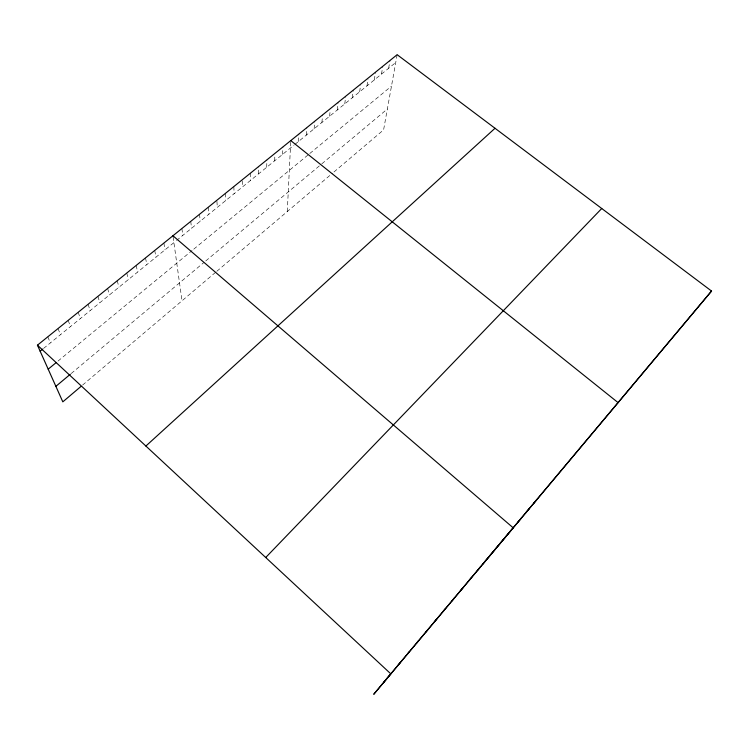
<?xml version="1.0" encoding="UTF-8"?>
<svg xmlns="http://www.w3.org/2000/svg" width="749" height="749" viewBox="0 0 749 749"><rect width="100%" height="100%" fill="white"/><g stroke="black" fill="none" stroke-linecap="round" stroke-linejoin="round"><path stroke-width="0.56" stroke-dasharray="3.75 2.81" d="M258.686 173.787L258.705 166.493M266.728 167.261L266.841 159.93M274.696 160.792L274.864 154.472M282.588 154.378L282.879 146.982M287.288 211.546L290.781 140.597M298.402 141.552L298.851 134.08M306.304 135.129L306.837 127.62M314.14 128.772L314.758 121.226M321.901 122.462L322.604 114.897M329.597 116.226L330.262 109.71M337.219 110.037L338.061 102.407M344.765 103.905L345.692 96.246M352.245 97.838L353.247 90.152M359.66 91.818L360.578 85.208M367.001 85.854L367.984 79.225M374.285 79.946L375.492 72.185M381.494 74.095L382.776 66.305M388.647 68.29L389.995 60.472M397.148 54.696L383.591 129.895L333.399 172.457M82.577 385.089L215.965 272.009M216.817 271.288L332.537 173.188M71.183 373.536L203.981 262.431M205.76 260.942L321.012 164.518M321.817 163.844L387.355 109.008M57.982 361.102L192.062 250.55M193.757 249.164L308.925 154.21M309.768 153.517L391.474 86.144M43.545 348.435L175.669 241.178M176.558 240.457L293.964 145.147M294.853 144.426L395.734 62.532M47.796 336.816L50.352 342.911M58.038 328.549L60.454 334.709M68.168 320.366L70.443 326.601M78.186 312.277L80.34 318.568M88.11 304.263L90.123 310.62M97.922 296.332L99.814 302.755M107.641 288.487L109.41 294.966M117.256 280.725L118.904 287.26M126.778 273.039L128.294 279.63M136.196 265.427L137.601 272.084M145.521 257.899L146.813 264.603M154.753 250.447L155.932 257.207M163.891 243.06L164.958 249.876M173.103 236.899L182.016 300.789M181.904 228.52L182.747 235.429M190.77 221.358L191.519 228.314M199.552 214.261L200.198 221.264M208.25 207.239L208.793 214.289M216.929 201.294L217.313 207.379M225.393 193.392L225.739 200.526M233.847 186.576L234.1 193.748M242.236 180.846L242.367 187.035M250.503 173.122L250.569 180.378"/><path stroke-width="1.12" d="M398.262 664.953L400.219 662.612M407.456 653.989L409.516 651.508M416.538 643.148L418.71 640.545M425.516 632.437L427.801 629.694M434.392 621.839L436.779 618.974M443.165 611.371L445.655 608.385M451.844 601.016L454.437 597.908M460.42 590.774L463.116 587.553M468.902 580.653L471.692 577.31M477.291 570.635L480.175 567.19M482.768 564.175L513.177 527.802L172.944 235.757M517.877 522.203L521.201 518.224M525.732 512.822L529.14 508.749M533.503 503.543L536.986 499.377M383.525 682.573L711.55 291.052L397.148 54.696L37.45 345.177L62.813 401.848L80.798 386.596M711.55 291.052L373.742 694.304L390.8 673.847L37.45 345.177M265.726 557.509L601.737 208.503M145.886 446.039L495.014 128.276M55.875 386.344L70.34 374.247M48.189 369.173L56.203 362.572M40.146 351.197L42.693 349.128M290.781 140.597L618.075 402.616"/></g></svg>
